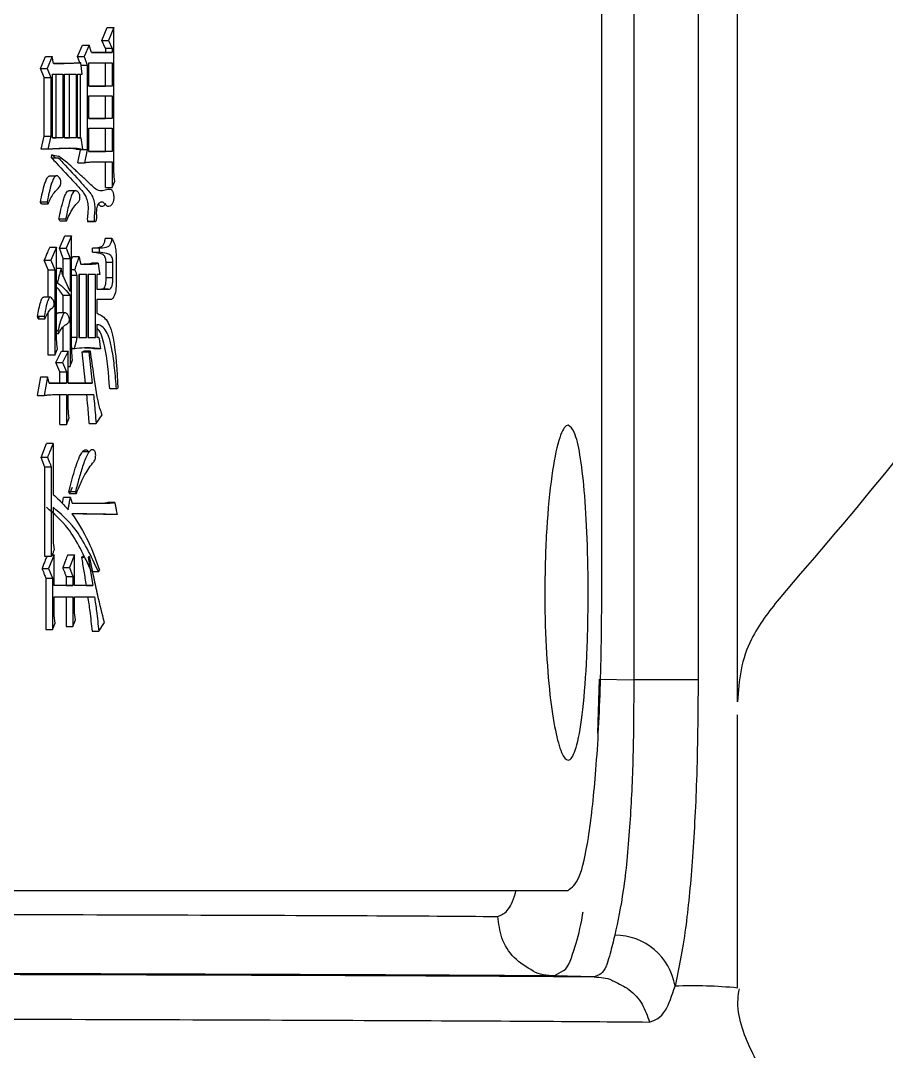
# Model space of a CAD drawing. Header units: millimetres. Extents: x 2642 to 4256, y 821 to 2003.
# Drawn here: x 3295.24 to 3306.86, y 1098.9 to 1112.75 of the extents above; entities that cross this region are included whole.
import ezdxf

# ---------------------------------------------------------------- set-up
doc = ezdxf.new("R2010")
doc.units = ezdxf.units.MM

msp = doc.modelspace()

# ---------------------------------------------------------------- linework, layer by layer
at = {"color": 7, "linetype": 'Continuous', "lineweight": 25}
for p, q in [((3304.867, 1103.6), (3304.867, 1132.906)), ((3304.335, 1132.632), (3304.337, 1103.894)), ((3303.47, 1132.188), (3303.472, 1103.895)), ((3303.044, 1105.068), (3303.045, 1131.969)), ((3296.329, 1112.489), (3296.399, 1112.662)), ((3296.399, 1112.662), (3296.49, 1112.662)), ((3296.49, 1112.662), (3296.42, 1112.489)), ((3296.49, 1110.813), (3296.49, 1112.662)), ((3296.329, 1112.489), (3296.42, 1112.489)), ((3296.379, 1112.381), (3296.329, 1112.489)), ((3296.42, 1112.489), (3296.469, 1112.381)), ((3296.002, 1112.273), (3296.069, 1112.424)), ((3296.069, 1112.424), (3296.159, 1112.424)), ((3296.159, 1112.424), (3296.092, 1112.273)), ((3296.189, 1112.327), (3296.159, 1112.424)), ((3296.469, 1112.381), (3296.379, 1112.381)), ((3296.379, 1112.381), (3296.379, 1112.327)), ((3296.379, 1112.327), (3296.469, 1112.327)), ((3296.469, 1112.381), (3296.469, 1112.327)), ((3295.504, 1112.111), (3295.573, 1112.273)), ((3295.573, 1112.273), (3295.663, 1112.273)), ((3295.663, 1112.273), (3295.594, 1112.111)), ((3295.68, 1112.176), (3295.663, 1112.273)), ((3295.956, 1112.186), (3296.046, 1112.186)), ((3296.002, 1112.273), (3296.092, 1112.273)), ((3296.032, 1112.186), (3296.002, 1112.273)), ((3296.067, 1112.035), (3296.046, 1112.186)), ((3296.092, 1112.273), (3296.134, 1112.154)), ((3296.155, 1111.873), (3296.155, 1112.186)), ((3296.155, 1112.186), (3296.469, 1112.186)), ((3296.379, 1111.873), (3296.379, 1112.186)), ((3296.469, 1112.186), (3296.469, 1111.873)), ((3295.504, 1112.111), (3295.594, 1112.111)), ((3295.556, 1111.992), (3295.504, 1112.111)), ((3295.594, 1112.111), (3295.646, 1111.992)), ((3295.667, 1111.18), (3295.667, 1112.035)), ((3295.667, 1112.035), (3295.804, 1112.035)), ((3295.714, 1111.18), (3295.715, 1112.035)), ((3295.804, 1112.035), (3295.804, 1111.18)), ((3295.826, 1111.18), (3295.826, 1112.035)), ((3295.826, 1112.035), (3295.983, 1112.035)), ((3295.893, 1111.18), (3295.893, 1112.035)), ((3295.983, 1112.035), (3295.983, 1111.18)), ((3296.004, 1112.035), (3296.067, 1112.035)), ((3296.004, 1111.18), (3296.004, 1112.035)), ((3296.044, 1111.18), (3296.044, 1112.035)), ((3296.051, 1112.154), (3296.134, 1112.154)), ((3296.134, 1112.154), (3296.134, 1111.018)), ((3295.556, 1111.992), (3295.646, 1111.992)), ((3295.556, 1111.202), (3295.556, 1111.992)), ((3295.646, 1111.992), (3295.646, 1111.202)), ((3296.469, 1111.873), (3296.155, 1111.873)), ((3296.155, 1111.873), (3296.379, 1111.873)), ((3296.155, 1111.44), (3296.155, 1111.743)), ((3296.155, 1111.743), (3296.469, 1111.743)), ((3296.469, 1111.873), (3296.379, 1111.873)), ((3296.379, 1111.44), (3296.379, 1111.743)), ((3296.469, 1111.743), (3296.469, 1111.44)), ((3296.469, 1111.44), (3296.155, 1111.44)), ((3296.155, 1111.44), (3296.379, 1111.44)), ((3296.469, 1111.44), (3296.379, 1111.44)), ((3295.513, 1111.029), (3295.556, 1111.202)), ((3295.556, 1111.202), (3295.646, 1111.202)), ((3295.646, 1111.202), (3295.602, 1111.029)), ((3296.155, 1110.996), (3296.155, 1111.31)), ((3296.155, 1111.31), (3296.469, 1111.31)), ((3296.379, 1110.996), (3296.379, 1111.31)), ((3296.469, 1111.31), (3296.469, 1110.996)), ((3295.804, 1111.18), (3295.667, 1111.18)), ((3295.667, 1111.18), (3295.714, 1111.18)), ((3295.804, 1111.18), (3295.714, 1111.18)), ((3295.983, 1111.18), (3295.826, 1111.18)), ((3295.826, 1111.18), (3295.893, 1111.18)), ((3295.983, 1111.18), (3295.893, 1111.18)), ((3296.05, 1111.18), (3296.004, 1111.18)), ((3296.004, 1111.18), (3296.05, 1111.18)), ((3296.076, 1111.029), (3296.05, 1111.18)), ((3295.602, 1111.029), (3295.513, 1111.029)), ((3295.655, 1110.91), (3295.659, 1110.953)), ((3295.659, 1110.953), (3295.747, 1110.932)), ((3295.905, 1111.04), (3295.897, 1111.04)), ((3295.905, 1111.04), (3295.996, 1111.04)), ((3295.985, 1111.029), (3296.076, 1111.029)), ((3295.996, 1111.04), (3296.076, 1111.029)), ((3296.006, 1110.845), (3296.044, 1111.018)), ((3296.044, 1111.018), (3296.044, 1111.029)), ((3296.134, 1111.018), (3296.044, 1111.018)), ((3296.134, 1111.018), (3296.097, 1110.845)), ((3296.469, 1110.996), (3296.155, 1110.996)), ((3296.155, 1110.996), (3296.379, 1110.996)), ((3296.469, 1110.996), (3296.379, 1110.996)), ((3296.006, 1110.845), (3296.097, 1110.845)), ((3296.379, 1110.51), (3296.379, 1110.856)), ((3296.469, 1110.856), (3296.469, 1110.51)), ((3295.713, 1110.666), (3295.623, 1110.666)), ((3296.469, 1110.51), (3296.502, 1110.596)), ((3295.975, 1110.467), (3295.884, 1110.467)), ((3295.517, 1110.293), (3295.504, 1110.315)), ((3295.517, 1110.293), (3295.607, 1110.293)), ((3295.594, 1110.315), (3295.607, 1110.293)), ((3295.843, 1110.088), (3295.753, 1110.088)), ((3295.766, 1110.066), (3295.856, 1110.066)), ((3296.234, 1110.055), (3296.144, 1110.055)), ((3295.761, 1109.698), (3295.833, 1109.861)), ((3295.833, 1109.861), (3295.924, 1109.861)), ((3295.924, 1109.861), (3295.851, 1109.698)), ((3295.924, 1108.411), (3295.924, 1109.861)), ((3296.465, 1109.828), (3296.374, 1109.828)), ((3295.629, 1109.709), (3295.719, 1109.709)), ((3295.719, 1109.709), (3295.646, 1109.536)), ((3295.719, 1108.563), (3295.719, 1109.709)), ((3295.761, 1109.698), (3295.851, 1109.698)), ((3295.812, 1109.558), (3295.761, 1109.698)), ((3295.851, 1109.698), (3295.902, 1109.558)), ((3296.292, 1109.698), (3296.202, 1109.698)), ((3296.202, 1109.644), (3296.202, 1109.698)), ((3296.292, 1109.698), (3296.292, 1109.644)), ((3295.556, 1109.536), (3295.646, 1109.536)), ((3295.607, 1109.406), (3295.556, 1109.536)), ((3295.646, 1109.536), (3295.697, 1109.406)), ((3295.812, 1109.315), (3295.812, 1109.558)), ((3295.902, 1109.558), (3295.902, 1109.114)), ((3295.924, 1109.547), (3295.935, 1109.579)), ((3296.025, 1109.579), (3295.935, 1109.579)), ((3296.202, 1109.644), (3296.292, 1109.644)), ((3296.522, 1109.547), (3296.522, 1109.244)), ((3295.607, 1109.406), (3295.697, 1109.406)), ((3295.607, 1109.039), (3295.607, 1109.406)), ((3295.697, 1109.406), (3295.697, 1108.26)), ((3295.719, 1109.428), (3295.783, 1109.428)), ((3295.8, 1109.341), (3295.783, 1109.428)), ((3295.966, 1109.406), (3295.924, 1109.406)), ((3296.046, 1109.482), (3296.176, 1109.482)), ((3296.046, 1109.482), (3296.086, 1109.482)), ((3296.176, 1109.482), (3296.086, 1109.482)), ((3296.28, 1109.493), (3296.189, 1109.493)), ((3296.478, 1109.504), (3296.387, 1109.504)), ((3296.387, 1109.298), (3296.387, 1109.504)), ((3296.478, 1109.298), (3296.478, 1109.504)), ((3295.902, 1109.114), (3295.8, 1109.341)), ((3296, 1109.331), (3295.924, 1109.331)), ((3296, 1108.498), (3296, 1109.331)), ((3296.122, 1109.341), (3296.021, 1109.341)), ((3296.021, 1109.341), (3296.021, 1108.498)), ((3296.031, 1108.498), (3296.031, 1109.341)), ((3296.122, 1108.498), (3296.122, 1109.341)), ((3296.243, 1109.341), (3296.143, 1109.341)), ((3296.143, 1109.341), (3296.143, 1108.498)), ((3296.152, 1108.498), (3296.152, 1109.341)), ((3296.243, 1108.498), (3296.243, 1109.341)), ((3296.301, 1109.341), (3296.263, 1109.341)), ((3296.263, 1109.341), (3296.263, 1109.147)), ((3296.478, 1109.298), (3296.387, 1109.298)), ((3295.719, 1109.233), (3295.732, 1109.233)), ((3296.263, 1109.147), (3296.416, 1109.147)), ((3296.263, 1109.147), (3296.325, 1109.147)), ((3296.416, 1109.147), (3296.325, 1109.147)), ((3295.642, 1109.039), (3295.551, 1109.039)), ((3295.902, 1109.06), (3295.812, 1109.06)), ((3295.812, 1108.828), (3295.812, 1109.06)), ((3295.902, 1109.06), (3295.902, 1108.108)), ((3296.42, 1109.006), (3296.263, 1109.006)), ((3296.263, 1109.006), (3296.263, 1108.822)), ((3296.42, 1109.006), (3296.329, 1109.006)), ((3296.459, 1109.011), (3296.463, 1109.011)), ((3295.555, 1108.779), (3295.465, 1108.779)), ((3295.49, 1108.778), (3295.474, 1108.747)), ((3295.474, 1108.747), (3295.563, 1108.747)), ((3295.607, 1108.26), (3295.607, 1108.828)), ((3295.84, 1108.828), (3295.749, 1108.828)), ((3295.74, 1108.584), (3295.719, 1108.584)), ((3295.812, 1108.314), (3295.812, 1108.643)), ((3296.263, 1108.671), (3296.263, 1108.498)), ((3295.719, 1108.552), (3295.749, 1108.552)), ((3296, 1108.498), (3295.924, 1108.498)), ((3296.021, 1108.498), (3296.122, 1108.498)), ((3296.021, 1108.498), (3296.031, 1108.498)), ((3296.031, 1108.498), (3296.122, 1108.498)), ((3296.143, 1108.498), (3296.243, 1108.498)), ((3296.143, 1108.498), (3296.152, 1108.498)), ((3296.152, 1108.498), (3296.243, 1108.498)), ((3296.288, 1108.498), (3296.263, 1108.498)), ((3296.288, 1108.498), (3296.263, 1108.498)), ((3295.697, 1108.26), (3295.732, 1108.346)), ((3295.71, 1108.162), (3295.787, 1108.314)), ((3295.877, 1108.314), (3295.8, 1108.162)), ((3295.877, 1107.881), (3295.877, 1108.314)), ((3295.962, 1108.346), (3295.925, 1108.346)), ((3296.065, 1108.303), (3296.086, 1108.314)), ((3296.065, 1108.303), (3296.155, 1108.303)), ((3296.11, 1107.881), (3296.065, 1108.303)), ((3296.176, 1108.314), (3296.086, 1108.314)), ((3296.176, 1108.314), (3296.155, 1108.303)), ((3296.155, 1108.303), (3296.201, 1107.881)), ((3296.313, 1108.346), (3296.222, 1108.346)), ((3295.697, 1108.26), (3295.607, 1108.26)), ((3295.71, 1108.162), (3295.8, 1108.162)), ((3295.766, 1108.033), (3295.71, 1108.162)), ((3295.8, 1108.162), (3295.856, 1108.033)), ((3295.766, 1108.033), (3295.856, 1108.033)), ((3295.766, 1107.881), (3295.766, 1108.033)), ((3295.856, 1108.033), (3295.856, 1107.881)), ((3295.877, 1108.108), (3295.902, 1108.108)), ((3295.465, 1107.719), (3295.508, 1107.968)), ((3295.508, 1107.968), (3295.598, 1107.968)), ((3295.598, 1107.968), (3295.555, 1107.719)), ((3295.856, 1107.881), (3295.624, 1107.881)), ((3295.624, 1107.881), (3295.766, 1107.881)), ((3295.766, 1107.881), (3295.856, 1107.881)), ((3296.201, 1107.881), (3295.877, 1107.881)), ((3295.877, 1107.881), (3296.11, 1107.881)), ((3296.11, 1107.881), (3296.201, 1107.881)), ((3295.689, 1107.73), (3295.856, 1107.73)), ((3295.766, 1107.329), (3295.766, 1107.73)), ((3295.856, 1107.73), (3295.856, 1107.329)), ((3295.877, 1107.73), (3296.218, 1107.73)), ((3295.877, 1107.632), (3295.877, 1107.73)), ((3296.527, 1107.805), (3296.436, 1107.805)), ((3296.527, 1107.805), (3296.543, 1107.816)), ((3295.465, 1107.719), (3295.555, 1107.719)), ((3296.251, 1107.34), (3296.333, 1107.459)), ((3295.856, 1107.329), (3295.89, 1107.416)), ((3296.16, 1107.34), (3296.251, 1107.34)), ((3295.513, 1106.886), (3295.586, 1107.07)), ((3295.676, 1107.07), (3295.676, 1106.388)), ((3296.158, 1106.958), (3296.066, 1106.958)), ((3295.564, 1106.756), (3295.513, 1106.886)), ((3295.602, 1106.886), (3295.513, 1106.886)), ((3295.654, 1106.756), (3295.564, 1106.756)), ((3295.564, 1105.555), (3295.564, 1106.756)), ((3295.654, 1105.555), (3295.654, 1106.756)), ((3295.933, 1106.482), (3295.897, 1106.399)), ((3295.802, 1106.264), (3295.816, 1106.345)), ((3295.907, 1106.345), (3295.816, 1106.345)), ((3295.974, 1106.421), (3295.884, 1106.421)), ((3295.897, 1106.399), (3295.987, 1106.399)), ((3295.676, 1106.215), (3295.676, 1105.739)), ((3295.932, 1106.269), (3296.367, 1106.269)), ((3295.932, 1106.269), (3296.276, 1106.269)), ((3296.276, 1106.269), (3296.367, 1106.269)), ((3296.502, 1106.28), (3296.411, 1106.28)), ((3296.535, 1106.118), (3296.444, 1106.118)), ((3295.676, 1105.739), (3295.689, 1105.642)), ((3295.654, 1105.555), (3295.564, 1105.555)), ((3295.689, 1105.577), (3295.615, 1105.393)), ((3295.663, 1105.577), (3295.689, 1105.577)), ((3295.689, 1105.166), (3295.689, 1105.577)), ((3295.962, 1105.577), (3295.894, 1105.404)), ((3295.962, 1105.166), (3295.962, 1105.577)), ((3296.056, 1105.545), (3296.073, 1105.555)), ((3296.056, 1105.545), (3296.086, 1105.545)), ((3296.08, 1105.555), (3296.073, 1105.555)), ((3296.163, 1105.555), (3296.147, 1105.545)), ((3296.147, 1105.545), (3296.209, 1105.166)), ((3295.526, 1105.393), (3295.615, 1105.393)), ((3295.615, 1105.393), (3295.667, 1105.263)), ((3295.804, 1105.404), (3295.894, 1105.404)), ((3295.894, 1105.404), (3295.941, 1105.285)), ((3295.577, 1105.263), (3295.667, 1105.263)), ((3295.667, 1105.263), (3295.667, 1104.571)), ((3295.85, 1105.285), (3295.941, 1105.285)), ((3295.85, 1105.285), (3295.85, 1105.166)), ((3295.941, 1105.285), (3295.941, 1105.166)), ((3296.284, 1105.35), (3296.206, 1105.35)), ((3296.284, 1105.35), (3296.296, 1105.371)), ((3295.941, 1105.166), (3295.689, 1105.166)), ((3295.85, 1105.166), (3295.689, 1105.166)), ((3295.85, 1105.166), (3295.941, 1105.166)), ((3296.209, 1105.166), (3295.962, 1105.166)), ((3296.119, 1105.166), (3295.962, 1105.166)), ((3296.119, 1105.166), (3296.209, 1105.166)), ((3295.689, 1105.014), (3295.941, 1105.014)), ((3295.689, 1104.755), (3295.689, 1105.014)), ((3295.85, 1105.014), (3295.85, 1104.614)), ((3295.941, 1105.014), (3295.941, 1104.614)), ((3295.962, 1105.014), (3296.23, 1105.014)), ((3295.962, 1104.798), (3295.962, 1105.014)), ((3295.702, 1104.658), (3295.689, 1104.755)), ((3295.941, 1104.614), (3295.974, 1104.701)), ((3295.974, 1104.701), (3295.962, 1104.798)), ((3295.577, 1104.571), (3295.667, 1104.571)), ((3295.667, 1104.571), (3295.702, 1104.658)), ((3295.85, 1104.614), (3295.941, 1104.614)), ((3296.198, 1104.549), (3296.288, 1104.549)), ((3296.288, 1104.549), (3296.363, 1104.668)), ((3302.99, 1103.18), (3303.011, 1103.904)), ((3303.011, 1103.907), (3303.472, 1103.895)), ((3303.472, 1103.895), (3303.472, 1103.892)), ((3304.867, 1099.756), (3304.867, 1103.425)), ((3302.405, 1099.918), (3302.529, 1099.99)), ((3302.942, 1099.904), (3302.405, 1099.918))]:
    msp.add_line(p, q, dxfattribs=at)
at = {"color": 7, "linetype": 'Continuous', "lineweight": 25, "flags": 128}
for points in [[(3295.655, 1110.91), (3295.695, 1110.91), (3295.72, 1110.91), (3295.745, 1110.91)], [(3296.379, 1110.51), (3296.401, 1110.51), (3296.424, 1110.51), (3296.447, 1110.51), (3296.469, 1110.51)], [(3295.594, 1110.315), (3295.561, 1110.315), (3295.532, 1110.315), (3295.504, 1110.315)], [(3295.766, 1110.066), (3295.762, 1110.072), (3295.759, 1110.077), (3295.753, 1110.088)], [(3295.843, 1110.088), (3295.846, 1110.082), (3295.851, 1110.074), (3295.856, 1110.066)], [(3295.812, 1109.558), (3295.857, 1109.558), (3295.902, 1109.558)], [(3296.025, 1109.579), (3296.036, 1109.531), (3296.046, 1109.482)], [(3296.28, 1109.493), (3296.29, 1109.417), (3296.301, 1109.341)], [(3295.474, 1108.747), (3295.472, 1108.755), (3295.469, 1108.763), (3295.465, 1108.779)], [(3295.555, 1108.779), (3295.559, 1108.763), (3295.563, 1108.747)], [(3295.74, 1108.584), (3295.745, 1108.568), (3295.749, 1108.552)], [(3296.288, 1108.498), (3296.296, 1108.451), (3296.304, 1108.404), (3296.313, 1108.346)], [(3295.787, 1108.314), (3295.81, 1108.314), (3295.843, 1108.314), (3295.877, 1108.314)], [(3295.766, 1107.329), (3295.788, 1107.329), (3295.811, 1107.329), (3295.833, 1107.329), (3295.856, 1107.329)], [(3295.676, 1107.07), (3295.631, 1107.07), (3295.586, 1107.07)], [(3295.897, 1106.399), (3295.894, 1106.405), (3295.89, 1106.41), (3295.884, 1106.421)], [(3295.974, 1106.421), (3295.981, 1106.41), (3295.987, 1106.399)], [(3295.871, 1105.577), (3295.894, 1105.577), (3295.928, 1105.577), (3295.962, 1105.577)], [(3295.577, 1105.263), (3295.577, 1104.917), (3295.577, 1104.571)]]:
    msp.add_lwpolyline(points, dxfattribs=at)
at = {"color": 7, "linetype": 'Continuous', "lineweight": 25}
for centre, radius, start, end in [((3303.692, 901.657), 202.239, 89.81736, 90.06236), ((3303.218, 1099.646), 0.82, 9.3772, 90.0285), ((3304.271, 1093.721), 6.064, 84.3642, 92.3073)]:
    msp.add_arc(centre, radius, start, end, dxfattribs=at)
msp.add_open_spline([(3312.227, 1121.927), (3312.142, 1120.368), (3311.971, 1117.248), (3310.583, 1112.751), (3308.474, 1108.543), (3306.44, 1106.172), (3305.423, 1104.986)], degree=3, dxfattribs=at)
for points, knots in [([(3296.469, 1112.327), (3296.428, 1112.327), (3296.335, 1112.327), (3296.241, 1112.327), (3296.189, 1112.327)], [0, 0, 0, 0, 0.44202, 1, 1, 1, 1]), ([(3296.189, 1112.327), (3296.2, 1112.327), (3296.264, 1112.327), (3296.327, 1112.327), (3296.379, 1112.327)], [0, 0, 0, 0, 0.178373, 1, 1, 1, 1]), ([(3296.046, 1112.186), (3296.044, 1112.186), (3296.038, 1112.186), (3296.029, 1112.185), (3296.017, 1112.184), (3296.007, 1112.183), (3295.999, 1112.183), (3295.993, 1112.183), (3295.987, 1112.182), (3295.982, 1112.182), (3295.976, 1112.181), (3295.97, 1112.181), (3295.964, 1112.181), (3295.952, 1112.18), (3295.911, 1112.179), (3295.863, 1112.177), (3295.822, 1112.177), (3295.81, 1112.177), (3295.804, 1112.176), (3295.798, 1112.176), (3295.792, 1112.176), (3295.786, 1112.176), (3295.78, 1112.176), (3295.774, 1112.176), (3295.768, 1112.176), (3295.762, 1112.176), (3295.756, 1112.176), (3295.75, 1112.176), (3295.744, 1112.176), (3295.738, 1112.176), (3295.733, 1112.176), (3295.729, 1112.176), (3295.726, 1112.176), (3295.723, 1112.176), (3295.72, 1112.176), (3295.717, 1112.176), (3295.714, 1112.176), (3295.711, 1112.176), (3295.708, 1112.176), (3295.705, 1112.176), (3295.702, 1112.176), (3295.699, 1112.176), (3295.696, 1112.176), (3295.693, 1112.176), (3295.69, 1112.176), (3295.687, 1112.176), (3295.684, 1112.176), (3295.682, 1112.176), (3295.68, 1112.176)], [0, 0, 0, 0, 0.016204, 0.048613, 0.081022, 0.11343, 0.129634, 0.145839, 0.162043, 0.178247, 0.194452, 0.210656, 0.22686, 0.243065, 0.307882, 0.567153, 0.631971, 0.648175, 0.664379, 0.680583, 0.696788, 0.712992, 0.729196, 0.745401, 0.761605, 0.777809, 0.794014, 0.810218, 0.826422, 0.842626, 0.858831, 0.866933, 0.875035, 0.883137, 0.891239, 0.899342, 0.907444, 0.915546, 0.923648, 0.93175, 0.939852, 0.947954, 0.956057, 0.964159, 0.972261, 0.980363, 0.988465, 1, 1, 1, 1]), ([(3295.684, 1112.176), (3295.685, 1112.176), (3295.717, 1112.176), (3295.808, 1112.177), (3295.898, 1112.183), (3295.956, 1112.186)], [0, 0, 0, 0, 0.005708, 0.354347, 1, 1, 1, 1]), ([(3295.602, 1111.029), (3295.605, 1111.029), (3295.608, 1111.029), (3295.613, 1111.03), (3295.618, 1111.03), (3295.625, 1111.03), (3295.631, 1111.031), (3295.637, 1111.031), (3295.643, 1111.032), (3295.652, 1111.032), (3295.662, 1111.033), (3295.675, 1111.034), (3295.688, 1111.035), (3295.713, 1111.036), (3295.742, 1111.037), (3295.771, 1111.039), (3295.786, 1111.039), (3295.796, 1111.039), (3295.806, 1111.039), (3295.819, 1111.04), (3295.831, 1111.04), (3295.844, 1111.04), (3295.856, 1111.04), (3295.869, 1111.04), (3295.881, 1111.04), (3295.894, 1111.04), (3295.904, 1111.04), (3295.912, 1111.04), (3295.918, 1111.04), (3295.925, 1111.04), (3295.931, 1111.04), (3295.937, 1111.04), (3295.943, 1111.04), (3295.949, 1111.04), (3295.956, 1111.04), (3295.962, 1111.04), (3295.968, 1111.04), (3295.973, 1111.04), (3295.977, 1111.04), (3295.98, 1111.04), (3295.983, 1111.04), (3295.986, 1111.04), (3295.989, 1111.04), (3295.992, 1111.04), (3295.994, 1111.04), (3295.996, 1111.04)], [0, 0, 0, 0, 0.015876, 0.023814, 0.03969, 0.055566, 0.071442, 0.087319, 0.103195, 0.119071, 0.150823, 0.182575, 0.214327, 0.246079, 0.373089, 0.436594, 0.468346, 0.484222, 0.515974, 0.547726, 0.579478, 0.611231, 0.642983, 0.674735, 0.706487, 0.738239, 0.769992, 0.785868, 0.801744, 0.81762, 0.833496, 0.849372, 0.865248, 0.881124, 0.897, 0.912876, 0.928753, 0.944629, 0.952567, 0.960505, 0.968443, 0.976381, 0.984319, 0.988288, 1, 1, 1, 1]), ([(3295.705, 1110.91), (3295.696, 1110.918), (3295.683, 1110.931), (3295.668, 1110.945), (3295.662, 1110.951), (3295.66, 1110.952), (3295.659, 1110.953), (3295.659, 1110.953)], [0, 0, 0, 0, 0.57762, 0.877327, 0.960792, 0.985928, 1, 1, 1, 1]), ([(3295.714, 1111.036), (3295.751, 1111.037), (3295.807, 1111.039), (3295.867, 1111.04), (3295.9, 1111.04), (3295.902, 1111.04), (3295.902, 1111.04)], [0, 0, 0, 0, 0.5664829, 0.8519745, 0.9816337, 1, 1, 1, 1]), ([(3295.743, 1110.912), (3295.764, 1110.889), (3295.868, 1110.778), (3296.008, 1110.626), (3296.138, 1110.484), (3296.197, 1110.411), (3296.224, 1110.341), (3296.236, 1110.259), (3296.234, 1110.175), (3296.223, 1110.109), (3296.226, 1110.063), (3296.227, 1110.05)], [0, 0, 0, 0, 0.102062, 0.510275, 0.689515, 0.750609, 0.812535, 0.866745, 0.912849, 0.973626, 1, 1, 1, 1]), ([(3296.234, 1110.055), (3296.237, 1110.055), (3296.243, 1110.054), (3296.25, 1110.06), (3296.255, 1110.069), (3296.258, 1110.08), (3296.262, 1110.104), (3296.26, 1110.135), (3296.259, 1110.163), (3296.259, 1110.191), (3296.261, 1110.225), (3296.27, 1110.262), (3296.284, 1110.291), (3296.3, 1110.31), (3296.318, 1110.32), (3296.343, 1110.32), (3296.371, 1110.29), (3296.404, 1110.256), (3296.442, 1110.262), (3296.468, 1110.284), (3296.482, 1110.312), (3296.488, 1110.329), (3296.492, 1110.349), (3296.494, 1110.37), (3296.494, 1110.392), (3296.491, 1110.413), (3296.487, 1110.433), (3296.481, 1110.45), (3296.474, 1110.465), (3296.463, 1110.479), (3296.406, 1110.496), (3296.303, 1110.431), (3296.186, 1110.545), (3296.103, 1110.625), (3296.06, 1110.663), (3296.037, 1110.684), (3296.014, 1110.706), (3295.965, 1110.751), (3295.874, 1110.841), (3295.795, 1110.897), (3295.747, 1110.932)], [0, 0, 0, 0, 0.0074279, 0.0151088, 0.018668, 0.0222618, 0.0303146, 0.0455372, 0.055335, 0.060934, 0.0765041, 0.0919131, 0.1068343, 0.1230066, 0.1386606, 0.1541664, 0.1852101, 0.2165399, 0.2480608, 0.27952, 0.2881035, 0.2959962, 0.3035999, 0.3113608, 0.3192842, 0.3270087, 0.3349183, 0.3433715, 0.3513163, 0.3590478, 0.3751738, 0.500216, 0.6249565, 0.6874438, 0.7294723, 0.7423687, 0.7498533, 0.7933768, 0.8747081, 1, 1, 1, 1]), ([(3295.985, 1111.029), (3295.978, 1111.03), (3295.964, 1111.032), (3295.937, 1111.035), (3295.918, 1111.038), (3295.905, 1111.04)], [0, 0, 0, 0, 0.271354, 0.542708, 1, 1, 1, 1]), ([(3295.655, 1110.91), (3295.676, 1110.888), (3295.78, 1110.776), (3295.92, 1110.624), (3296.049, 1110.483), (3296.108, 1110.409), (3296.134, 1110.339), (3296.146, 1110.257), (3296.143, 1110.174), (3296.133, 1110.108), (3296.135, 1110.064), (3296.136, 1110.05)], [0, 0, 0, 0, 0.1024351, 0.5121529, 0.6908177, 0.7518366, 0.8136757, 0.8676501, 0.91383, 0.9734792, 1, 1, 1, 1]), ([(3296.097, 1110.845), (3296.111, 1110.848), (3296.136, 1110.852), (3296.169, 1110.854), (3296.188, 1110.855), (3296.197, 1110.856)], [0, 0, 0, 0, 0.443386, 0.721661, 1, 1, 1, 1]), ([(3296.197, 1110.856), (3296.243, 1110.856), (3296.334, 1110.856), (3296.424, 1110.856), (3296.469, 1110.856)], [0, 0, 0, 0, 0.499996, 1, 1, 1, 1]), ([(3296.502, 1110.596), (3296.498, 1110.636), (3296.491, 1110.707), (3296.49, 1110.78), (3296.49, 1110.813)], [0, 0, 0, 0, 0.558835, 1, 1, 1, 1]), ([(3295.504, 1110.315), (3295.522, 1110.403), (3295.545, 1110.514), (3295.586, 1110.626), (3295.607, 1110.661), (3295.621, 1110.664), (3295.624, 1110.665)], [0, 0, 0, 0, 0.631295, 0.792978, 0.948304, 1, 1, 1, 1]), ([(3295.607, 1110.293), (3295.633, 1110.348), (3295.678, 1110.446), (3295.744, 1110.492), (3295.772, 1110.54), (3295.779, 1110.561), (3295.781, 1110.579), (3295.779, 1110.598), (3295.773, 1110.619), (3295.762, 1110.644), (3295.745, 1110.664), (3295.724, 1110.671), (3295.7, 1110.663), (3295.675, 1110.627), (3295.635, 1110.513), (3295.612, 1110.403), (3295.594, 1110.315)], [0, 0, 0, 0, 0.207454, 0.367231, 0.400729, 0.416588, 0.431291, 0.448091, 0.466661, 0.497247, 0.538505, 0.578637, 0.620092, 0.68235, 0.74713, 1, 1, 1, 1]), ([(3295.753, 1110.088), (3295.762, 1110.131), (3295.781, 1110.226), (3295.811, 1110.336), (3295.837, 1110.417), (3295.857, 1110.453), (3295.874, 1110.468), (3295.883, 1110.466), (3295.884, 1110.466)], [0, 0, 0, 0, 0.286852, 0.622404, 0.772133, 0.876755, 0.981673, 1, 1, 1, 1]), ([(3295.856, 1110.066), (3295.871, 1110.1), (3295.916, 1110.201), (3295.975, 1110.281), (3296.021, 1110.324), (3296.03, 1110.342), (3296.034, 1110.363), (3296.036, 1110.385), (3296.034, 1110.405), (3296.03, 1110.423), (3296.017, 1110.446), (3295.997, 1110.462), (3295.972, 1110.47), (3295.95, 1110.457), (3295.917, 1110.401), (3295.882, 1110.27), (3295.857, 1110.152), (3295.843, 1110.088)], [0, 0, 0, 0, 0.118686, 0.359193, 0.382947, 0.402076, 0.42122, 0.441112, 0.455767, 0.470498, 0.490907, 0.5484, 0.590659, 0.633123, 0.67426, 0.821854, 1, 1, 1, 1]), ([(3296.283, 1110.287), (3296.285, 1110.285), (3296.298, 1110.272), (3296.323, 1110.253), (3296.354, 1110.266), (3296.374, 1110.282), (3296.382, 1110.295), (3296.384, 1110.299)], [0, 0, 0, 0, 0.056784, 0.388506, 0.737485, 0.920114, 1, 1, 1, 1]), ([(3296.227, 1110.05), (3296.212, 1110.052), (3296.185, 1110.055), (3296.155, 1110.056), (3296.141, 1110.054), (3296.137, 1110.052), (3296.136, 1110.051), (3296.136, 1110.05), (3296.136, 1110.05), (3296.136, 1110.05)], [0, 0, 0, 0, 0.4936042, 0.8618762, 0.9556623, 0.9820838, 0.9915388, 0.9957956, 1, 1, 1, 1]), ([(3296.144, 1110.055), (3296.142, 1110.055), (3296.14, 1110.055), (3296.137, 1110.055), (3296.136, 1110.055), (3296.136, 1110.055), (3296.136, 1110.055), (3296.141, 1110.055), (3296.16, 1110.055), (3296.181, 1110.055), (3296.197, 1110.055), (3296.205, 1110.055)], [0, 0, 0, 0, 0.130494, 0.199379, 0.207103, 0.209603, 0.211282, 0.211887, 0.478621, 0.750544, 1, 1, 1, 1]), ([(3296.202, 1109.698), (3296.234, 1109.701), (3296.282, 1109.704), (3296.34, 1109.721), (3296.367, 1109.771), (3296.372, 1109.809), (3296.374, 1109.828)], [0, 0, 0, 0, 0.492676, 0.749427, 0.872012, 1, 1, 1, 1]), ([(3296.292, 1109.698), (3296.324, 1109.701), (3296.373, 1109.704), (3296.43, 1109.721), (3296.458, 1109.771), (3296.463, 1109.809), (3296.465, 1109.828)], [0, 0, 0, 0, 0.492785, 0.749576, 0.872123, 1, 1, 1, 1]), ([(3296.465, 1109.828), (3296.477, 1109.806), (3296.497, 1109.768), (3296.514, 1109.692), (3296.521, 1109.621), (3296.522, 1109.572), (3296.522, 1109.547)], [0, 0, 0, 0, 0.32906, 0.549528, 0.774008, 1, 1, 1, 1]), ([(3295.629, 1109.709), (3295.619, 1109.685), (3295.601, 1109.644), (3295.577, 1109.586), (3295.563, 1109.553), (3295.556, 1109.536)], [0, 0, 0, 0, 0.420871, 0.710435, 1, 1, 1, 1]), ([(3295.966, 1109.406), (3295.976, 1109.435), (3295.991, 1109.478), (3296.01, 1109.536), (3296.02, 1109.565), (3296.025, 1109.579)], [0, 0, 0, 0, 0.5, 0.75, 1, 1, 1, 1]), ([(3296.387, 1109.504), (3296.386, 1109.514), (3296.386, 1109.534), (3296.38, 1109.562), (3296.37, 1109.585), (3296.346, 1109.614), (3296.288, 1109.628), (3296.236, 1109.638), (3296.202, 1109.644)], [0, 0, 0, 0, 0.060186, 0.119313, 0.185904, 0.25149, 0.507936, 1, 1, 1, 1]), ([(3296.478, 1109.504), (3296.477, 1109.514), (3296.477, 1109.534), (3296.471, 1109.562), (3296.461, 1109.585), (3296.436, 1109.614), (3296.379, 1109.628), (3296.327, 1109.638), (3296.292, 1109.644)], [0, 0, 0, 0, 0.060123, 0.1192, 0.185763, 0.251345, 0.507834, 1, 1, 1, 1]), ([(3295.783, 1109.428), (3295.775, 1109.399), (3295.763, 1109.352), (3295.746, 1109.287), (3295.736, 1109.251), (3295.732, 1109.233)], [0, 0, 0, 0, 0.444073, 0.722036, 1, 1, 1, 1]), ([(3296, 1109.331), (3295.994, 1109.343), (3295.983, 1109.368), (3295.972, 1109.394), (3295.966, 1109.406)], [0, 0, 0, 0, 0.499999, 1, 1, 1, 1]), ([(3296.086, 1109.482), (3296.1, 1109.483), (3296.125, 1109.483), (3296.159, 1109.488), (3296.179, 1109.491), (3296.189, 1109.493)], [0, 0, 0, 0, 0.416267, 0.70808, 1, 1, 1, 1]), ([(3296.176, 1109.482), (3296.19, 1109.483), (3296.215, 1109.484), (3296.25, 1109.487), (3296.27, 1109.491), (3296.28, 1109.493)], [0, 0, 0, 0, 0.415687, 0.707752, 1, 1, 1, 1]), ([(3296.336, 1109.147), (3296.338, 1109.147), (3296.347, 1109.147), (3296.362, 1109.159), (3296.378, 1109.191), (3296.386, 1109.242), (3296.386, 1109.279), (3296.387, 1109.298)], [0, 0, 0, 0, 0.0867607, 0.2858243, 0.4905188, 0.7427767, 1, 1, 1, 1]), ([(3296.416, 1109.147), (3296.422, 1109.146), (3296.434, 1109.145), (3296.453, 1109.158), (3296.469, 1109.191), (3296.477, 1109.242), (3296.477, 1109.279), (3296.478, 1109.298)], [0, 0, 0, 0, 0.178016, 0.357314, 0.541602, 0.768589, 1, 1, 1, 1]), ([(3295.812, 1109.06), (3295.782, 1109.103), (3295.752, 1109.146), (3295.719, 1109.172), (3295.719, 1109.173)], [0, 0, 0, 0, 0.994822, 1, 1, 1, 1]), ([(3295.732, 1109.233), (3295.765, 1109.209), (3295.825, 1109.165), (3295.879, 1109.092), (3295.902, 1109.06)], [0, 0, 0, 0, 0.557248, 1, 1, 1, 1]), ([(3296.522, 1109.244), (3296.522, 1109.205), (3296.52, 1109.128), (3296.494, 1109.034), (3296.455, 1109.003), (3296.432, 1109.005), (3296.42, 1109.006)], [0, 0, 0, 0, 0.295173, 0.576606, 0.789028, 1, 1, 1, 1]), ([(3295.465, 1108.779), (3295.472, 1108.814), (3295.484, 1108.882), (3295.503, 1108.958), (3295.519, 1109.007), (3295.53, 1109.029), (3295.542, 1109.039), (3295.549, 1109.038), (3295.551, 1109.037)], [0, 0, 0, 0, 0.332169, 0.644911, 0.764477, 0.861963, 0.944096, 1, 1, 1, 1]), ([(3295.563, 1108.747), (3295.576, 1108.772), (3295.599, 1108.817), (3295.636, 1108.874), (3295.664, 1108.895), (3295.681, 1108.912), (3295.686, 1108.921), (3295.689, 1108.933), (3295.689, 1108.947), (3295.688, 1108.964), (3295.683, 1108.985), (3295.671, 1109.007), (3295.658, 1109.026), (3295.643, 1109.04), (3295.631, 1109.038), (3295.62, 1109.029), (3295.602, 1108.994), (3295.579, 1108.909), (3295.564, 1108.827), (3295.555, 1108.779)], [0, 0, 0, 0, 0.133739, 0.243051, 0.352533, 0.371712, 0.391103, 0.40333, 0.418292, 0.440552, 0.463875, 0.498841, 0.561321, 0.592898, 0.624761, 0.654015, 0.68757, 0.813379, 1, 1, 1, 1]), ([(3295.719, 1108.803), (3295.721, 1108.807), (3295.728, 1108.823), (3295.74, 1108.833), (3295.748, 1108.828), (3295.749, 1108.828)], [0, 0, 0, 0, 0.216989, 0.955314, 1, 1, 1, 1]), ([(3295.749, 1108.552), (3295.771, 1108.591), (3295.81, 1108.661), (3295.864, 1108.672), (3295.888, 1108.704), (3295.893, 1108.719), (3295.895, 1108.733), (3295.894, 1108.748), (3295.889, 1108.766), (3295.879, 1108.791), (3295.862, 1108.818), (3295.838, 1108.834), (3295.812, 1108.818), (3295.777, 1108.735), (3295.756, 1108.651), (3295.74, 1108.584)], [0, 0, 0, 0, 0.206756, 0.36622, 0.399315, 0.414903, 0.42938, 0.446247, 0.465285, 0.496864, 0.558757, 0.621691, 0.682799, 0.747419, 1, 1, 1, 1]), ([(3296.263, 1108.822), (3296.306, 1108.803), (3296.372, 1108.774), (3296.445, 1108.64), (3296.519, 1108.339), (3296.532, 1108.048), (3296.543, 1107.816)], [0, 0, 0, 0, 0.2265728, 0.3529789, 0.4833551, 1, 1, 1, 1]), ([(3295.732, 1108.346), (3295.727, 1108.387), (3295.72, 1108.458), (3295.719, 1108.532), (3295.719, 1108.563)], [0, 0, 0, 0, 0.576873, 1, 1, 1, 1]), ([(3296.527, 1107.805), (3296.518, 1107.9), (3296.503, 1108.081), (3296.472, 1108.318), (3296.432, 1108.5), (3296.377, 1108.607), (3296.32, 1108.659), (3296.281, 1108.667), (3296.263, 1108.671)], [0, 0, 0, 0, 0.245646, 0.473666, 0.633063, 0.763711, 0.894016, 1, 1, 1, 1]), ([(3296.436, 1107.805), (3296.42, 1108.008), (3296.401, 1108.262), (3296.333, 1108.515), (3296.296, 1108.599), (3296.269, 1108.613), (3296.263, 1108.616)], [0, 0, 0, 0, 0.63735, 0.798589, 0.954752, 1, 1, 1, 1]), ([(3295.962, 1108.346), (3295.965, 1108.361), (3295.973, 1108.39), (3295.985, 1108.44), (3295.994, 1108.476), (3296, 1108.498)], [0, 0, 0, 0, 0.288217, 0.576435, 1, 1, 1, 1]), ([(3295.936, 1108.195), (3295.932, 1108.235), (3295.925, 1108.306), (3295.924, 1108.379), (3295.924, 1108.411)], [0, 0, 0, 0, 0.558839, 1, 1, 1, 1]), ([(3296.313, 1108.346), (3296.277, 1108.349), (3296.205, 1108.356), (3296.088, 1108.359), (3296.007, 1108.351), (3295.962, 1108.346)], [0, 0, 0, 0, 0.309877, 0.619791, 1, 1, 1, 1]), ([(3296.096, 1108.356), (3296.095, 1108.356), (3296.094, 1108.355), (3296.098, 1108.355), (3296.101, 1108.356)], [0, 0, 0, 0, 0.230108, 1, 1, 1, 1]), ([(3296.222, 1108.346), (3296.187, 1108.35), (3296.146, 1108.355), (3296.105, 1108.355), (3296.101, 1108.355)], [0, 0, 0, 0, 0.887694, 1, 1, 1, 1]), ([(3296.333, 1107.459), (3296.323, 1107.487), (3296.269, 1107.638), (3296.231, 1107.948), (3296.192, 1108.207), (3296.176, 1108.314)], [0, 0, 0, 0, 0.116288, 0.635254, 1, 1, 1, 1]), ([(3295.902, 1108.108), (3295.907, 1108.121), (3295.915, 1108.141), (3295.927, 1108.17), (3295.933, 1108.187), (3295.936, 1108.195)], [0, 0, 0, 0, 0.428346, 0.714167, 1, 1, 1, 1]), ([(3295.624, 1107.881), (3295.62, 1107.896), (3295.611, 1107.924), (3295.602, 1107.953), (3295.598, 1107.968)], [0, 0, 0, 0, 0.499999, 1, 1, 1, 1]), ([(3295.555, 1107.719), (3295.57, 1107.721), (3295.6, 1107.725), (3295.644, 1107.728), (3295.674, 1107.729), (3295.689, 1107.73)], [0, 0, 0, 0, 0.33558, 0.667724, 1, 1, 1, 1]), ([(3296.16, 1107.34), (3296.158, 1107.38), (3296.152, 1107.46), (3296.141, 1107.59), (3296.132, 1107.68), (3296.127, 1107.73)], [0, 0, 0, 0, 0.306393, 0.61282, 1, 1, 1, 1]), ([(3296.218, 1107.73), (3296.222, 1107.69), (3296.229, 1107.611), (3296.241, 1107.481), (3296.247, 1107.391), (3296.251, 1107.34)], [0, 0, 0, 0, 0.306381, 0.612797, 1, 1, 1, 1]), ([(3295.89, 1107.416), (3295.885, 1107.456), (3295.878, 1107.527), (3295.877, 1107.6), (3295.877, 1107.632)], [0, 0, 0, 0, 0.558835, 1, 1, 1, 1]), ([(3302.591, 1107.318), (3302.62, 1107.298), (3302.679, 1107.256), (3302.754, 1106.934), (3302.813, 1106.446), (3302.852, 1105.786), (3302.865, 1105.006), (3302.847, 1104.193), (3302.795, 1103.481), (3302.715, 1102.996), (3302.642, 1102.833), (3302.571, 1102.808), (3302.501, 1102.89), (3302.415, 1103.199), (3302.341, 1103.692), (3302.289, 1104.35), (3302.271, 1105.131), (3302.296, 1105.943), (3302.364, 1106.656), (3302.46, 1107.139), (3302.54, 1107.307), (3302.582, 1107.316), (3302.591, 1107.318)], [0, 0, 0, 0, 0.046276, 0.092718, 0.141712, 0.195186, 0.253683, 0.315262, 0.376916, 0.434375, 0.485818, 0.499994, 0.546246, 0.592694, 0.641795, 0.695152, 0.753509, 0.815387, 0.876849, 0.934145, 0.985724, 1, 1, 1, 1]), ([(3295.602, 1106.886), (3295.612, 1106.911), (3295.63, 1106.954), (3295.654, 1107.015), (3295.669, 1107.052), (3295.676, 1107.07)], [0, 0, 0, 0, 0.407194, 0.703597, 1, 1, 1, 1]), ([(3295.884, 1106.421), (3295.897, 1106.468), (3295.934, 1106.612), (3295.987, 1106.801), (3296.047, 1106.935), (3296.087, 1106.982), (3296.111, 1106.99), (3296.131, 1106.985), (3296.142, 1106.975), (3296.148, 1106.965), (3296.15, 1106.958), (3296.15, 1106.958)], [0, 0, 0, 0, 0.186803, 0.560962, 0.749178, 0.825797, 0.902611, 0.942659, 0.97537, 0.998161, 1, 1, 1, 1]), ([(3295.987, 1106.399), (3296.003, 1106.44), (3296.052, 1106.56), (3296.125, 1106.7), (3296.194, 1106.796), (3296.23, 1106.834), (3296.243, 1106.871), (3296.247, 1106.9), (3296.247, 1106.928), (3296.243, 1106.952), (3296.236, 1106.97), (3296.224, 1106.984), (3296.203, 1106.99), (3296.175, 1106.982), (3296.128, 1106.919), (3296.077, 1106.789), (3296.023, 1106.608), (3295.991, 1106.483), (3295.974, 1106.421)], [0, 0, 0, 0, 0.09565, 0.280795, 0.373244, 0.419662, 0.436462, 0.4533, 0.470465, 0.483389, 0.496387, 0.510841, 0.535897, 0.579802, 0.622961, 0.750748, 0.875017, 1, 1, 1, 1]), ([(3295.654, 1106.756), (3295.649, 1106.769), (3295.639, 1106.794), (3295.622, 1106.837), (3295.61, 1106.868), (3295.602, 1106.886)], [0, 0, 0, 0, 0.288432, 0.576865, 1, 1, 1, 1]), ([(3295.676, 1106.388), (3295.704, 1106.362), (3295.752, 1106.318), (3295.819, 1106.247), (3295.857, 1106.204), (3295.877, 1106.183)], [0, 0, 0, 0, 0.409741, 0.70481, 1, 1, 1, 1]), ([(3295.877, 1106.183), (3295.88, 1106.198), (3295.885, 1106.229), (3295.895, 1106.283), (3295.902, 1106.322), (3295.907, 1106.345)], [0, 0, 0, 0, 0.283862, 0.567725, 1, 1, 1, 1]), ([(3295.907, 1106.345), (3295.909, 1106.339), (3295.914, 1106.323), (3295.923, 1106.298), (3295.929, 1106.279), (3295.932, 1106.269)], [0, 0, 0, 0, 0.250001, 0.6250002, 1, 1, 1, 1]), ([(3296.193, 1105.35), (3296.093, 1105.561), (3295.915, 1105.936), (3295.686, 1106.13), (3295.586, 1106.215)], [0, 0, 0, 0, 0.564667, 1, 1, 1, 1]), ([(3296.284, 1105.35), (3296.184, 1105.561), (3296.006, 1105.936), (3295.776, 1106.13), (3295.676, 1106.215)], [0, 0, 0, 0, 0.564597, 1, 1, 1, 1]), ([(3296.276, 1106.269), (3296.292, 1106.27), (3296.323, 1106.27), (3296.368, 1106.272), (3296.397, 1106.278), (3296.411, 1106.28)], [0, 0, 0, 0, 0.356279, 0.6779441, 1, 1, 1, 1]), ([(3296.367, 1106.269), (3296.383, 1106.27), (3296.414, 1106.27), (3296.459, 1106.272), (3296.488, 1106.278), (3296.502, 1106.28)], [0, 0, 0, 0, 0.355817, 0.677713, 1, 1, 1, 1]), ([(3296.502, 1106.28), (3296.505, 1106.265), (3296.511, 1106.235), (3296.522, 1106.181), (3296.53, 1106.142), (3296.535, 1106.118)], [0, 0, 0, 0, 0.277507, 0.555013, 1, 1, 1, 1]), ([(3296.535, 1106.118), (3296.531, 1106.118), (3296.519, 1106.118), (3296.503, 1106.118), (3296.484, 1106.119), (3296.464, 1106.119), (3296.444, 1106.119), (3296.425, 1106.12), (3296.409, 1106.12), (3296.389, 1106.12), (3296.369, 1106.121), (3296.35, 1106.121), (3296.33, 1106.121), (3296.314, 1106.122), (3296.294, 1106.122), (3296.278, 1106.122), (3296.258, 1106.123), (3296.238, 1106.123), (3296.218, 1106.123), (3296.198, 1106.124), (3296.182, 1106.124), (3296.162, 1106.124), (3296.142, 1106.125), (3296.122, 1106.125), (3296.102, 1106.126), (3296.086, 1106.126), (3296.066, 1106.126), (3296.05, 1106.126), (3296.029, 1106.127), (3296.013, 1106.127), (3295.993, 1106.128), (3295.966, 1106.128), (3295.943, 1106.128), (3295.928, 1106.129)], [0, 0, 0, 0, 0.019729, 0.059186, 0.078915, 0.118372, 0.157829, 0.177558, 0.217015, 0.236744, 0.276201, 0.315659, 0.335387, 0.374845, 0.394573, 0.43403, 0.453759, 0.493216, 0.532674, 0.552402, 0.59186, 0.611588, 0.651046, 0.690503, 0.710232, 0.749689, 0.769418, 0.808875, 0.828604, 0.868061, 0.88779, 0.927247, 1, 1, 1, 1]), ([(3295.928, 1106.129), (3296.005, 1106.011), (3296.144, 1105.798), (3296.25, 1105.503), (3296.296, 1105.371)], [0, 0, 0, 0, 0.555449, 1, 1, 1, 1]), ([(3296.444, 1106.118), (3296.381, 1106.119), (3296.25, 1106.122), (3296.078, 1106.125), (3295.968, 1106.126), (3295.929, 1106.127)], [0, 0, 0, 0, 0.371075, 0.772541, 1, 1, 1, 1]), ([(3295.59, 1105.555), (3295.583, 1105.538), (3295.569, 1105.502), (3295.547, 1105.448), (3295.533, 1105.411), (3295.526, 1105.393)], [0, 0, 0, 0, 0.32842, 0.66421, 1, 1, 1, 1]), ([(3295.689, 1105.642), (3295.684, 1105.63), (3295.676, 1105.609), (3295.664, 1105.58), (3295.658, 1105.564), (3295.654, 1105.555)], [0, 0, 0, 0, 0.428361, 0.714181, 1, 1, 1, 1]), ([(3295.871, 1105.577), (3295.862, 1105.552), (3295.846, 1105.511), (3295.823, 1105.453), (3295.81, 1105.42), (3295.804, 1105.404)], [0, 0, 0, 0, 0.432898, 0.716449, 1, 1, 1, 1]), ([(3296.056, 1105.545), (3296.067, 1105.482), (3296.082, 1105.387), (3296.103, 1105.261), (3296.114, 1105.198), (3296.119, 1105.166)], [0, 0, 0, 0, 0.497508, 0.748754, 1, 1, 1, 1]), ([(3296.363, 1104.668), (3296.333, 1104.788), (3296.3, 1104.922), (3296.267, 1105.068), (3296.26, 1105.099), (3296.255, 1105.122), (3296.25, 1105.145), (3296.246, 1105.164), (3296.242, 1105.183), (3296.238, 1105.199), (3296.235, 1105.214), (3296.233, 1105.226), (3296.23, 1105.237), (3296.227, 1105.253), (3296.223, 1105.268), (3296.22, 1105.284), (3296.218, 1105.295), (3296.215, 1105.307), (3296.212, 1105.323), (3296.209, 1105.338), (3296.205, 1105.354), (3296.203, 1105.365), (3296.2, 1105.381), (3296.197, 1105.396), (3296.193, 1105.412), (3296.191, 1105.424), (3296.188, 1105.435), (3296.186, 1105.447), (3296.184, 1105.459), (3296.182, 1105.468), (3296.18, 1105.476), (3296.179, 1105.482), (3296.177, 1105.488), (3296.176, 1105.496), (3296.174, 1105.503), (3296.173, 1105.511), (3296.171, 1105.517), (3296.17, 1105.523), (3296.169, 1105.531), (3296.167, 1105.538), (3296.165, 1105.547), (3296.164, 1105.552), (3296.163, 1105.555)], [0, 0, 0, 0, 0.414083, 0.465835, 0.49171, 0.517586, 0.543462, 0.569338, 0.582276, 0.608151, 0.621089, 0.634027, 0.646965, 0.659903, 0.685779, 0.698716, 0.711654, 0.724592, 0.73753, 0.763406, 0.776344, 0.789282, 0.802219, 0.828095, 0.841033, 0.853971, 0.866909, 0.879847, 0.892784, 0.905722, 0.912191, 0.91866, 0.925129, 0.931598, 0.944536, 0.951005, 0.957474, 0.963943, 0.970412, 0.98335, 0.989818, 1, 1, 1, 1]), ([(3295.526, 1105.393), (3295.531, 1105.381), (3295.541, 1105.356), (3295.558, 1105.312), (3295.57, 1105.282), (3295.577, 1105.263)], [0, 0, 0, 0, 0.288602, 0.577203, 1, 1, 1, 1]), ([(3295.804, 1105.404), (3295.809, 1105.391), (3295.819, 1105.365), (3295.834, 1105.326), (3295.845, 1105.299), (3295.85, 1105.285)], [0, 0, 0, 0, 0.314838, 0.657419, 1, 1, 1, 1]), ([(3296.14, 1105.014), (3296.149, 1104.95), (3296.165, 1104.841), (3296.184, 1104.685), (3296.193, 1104.595), (3296.198, 1104.549)], [0, 0, 0, 0, 0.424957, 0.71216, 1, 1, 1, 1]), ([(3296.23, 1105.014), (3296.24, 1104.95), (3296.256, 1104.841), (3296.274, 1104.685), (3296.284, 1104.595), (3296.288, 1104.549)], [0, 0, 0, 0, 0.424962, 0.712284, 1, 1, 1, 1]), ([(3302.591, 1101.068), (3302.642, 1101.105), (3302.745, 1101.178), (3302.87, 1101.749), (3302.967, 1102.616), (3303.032, 1103.763), (3303.04, 1104.629), (3303.044, 1105.068)], [0, 0, 0, 0, 0.18467, 0.369999, 0.565857, 0.779451, 1, 1, 1, 1]), ([(3305.424, 1104.986), (3305.287, 1104.813), (3305.06, 1104.525), (3304.894, 1104.035), (3304.876, 1103.745), (3304.867, 1103.6)], [0, 0, 0, 0, 0.429758, 0.714796, 1, 1, 1, 1]), ([(3303.472, 1103.892), (3303.471, 1103.526), (3303.468, 1102.837), (3303.419, 1101.871), (3303.342, 1101.048), (3303.258, 1100.655), (3303.218, 1100.467)], [0, 0, 0, 0, 0.266066, 0.500454, 0.760276, 1, 1, 1, 1]), ([(3304.337, 1103.894), (3304.333, 1103.439), (3304.325, 1102.584), (3304.262, 1101.451), (3304.171, 1100.481), (3304.077, 1100.022), (3304.027, 1099.78)], [0, 0, 0, 0, 0.2747244, 0.5156261, 0.7443937, 1, 1, 1, 1]), ([(3238.452, 1101.067), (3239.099, 1101.067), (3242.334, 1101.068), (3248.086, 1101.068), (3254.286, 1101.068), (3260.295, 1101.068), (3264.934, 1101.068), (3270.472, 1101.068), (3274.68, 1101.068), (3279.615, 1101.068), (3284.212, 1101.068), (3288.307, 1101.068), (3291.989, 1101.068), (3294.597, 1101.068), (3297.408, 1101.068), (3299.278, 1101.068), (3301.306, 1101.068), (3302.062, 1101.068), (3302.591, 1101.068)], [0, 0, 0, 0, 0.020124, 0.100733, 0.181328, 0.221587, 0.302184, 0.342442, 0.423039, 0.463298, 0.543894, 0.624491, 0.664749, 0.745346, 0.785604, 0.8662, 0.906458, 1, 1, 1, 1]), ([(3301.649, 1100.717), (3301.69, 1100.735), (3301.774, 1100.769), (3301.854, 1100.92), (3301.888, 1101.057), (3301.891, 1101.068)], [0, 0, 0, 0, 0.478278, 0.958145, 1, 1, 1, 1]), ([(3231.313, 1100.799), (3232.586, 1100.799), (3234.912, 1100.799), (3238.276, 1100.799), (3241.409, 1100.798), (3244.525, 1100.798), (3247.619, 1100.797), (3250.684, 1100.796), (3253.716, 1100.794), (3257.97, 1100.792), (3263.51, 1100.789), (3270.254, 1100.784), (3276.981, 1100.777), (3282.702, 1100.77), (3287.423, 1100.762), (3291.226, 1100.755), (3294.66, 1100.746), (3297.618, 1100.737), (3300.072, 1100.728), (3301.117, 1100.721), (3301.649, 1100.717)], [0, 0, 0, 0, 0.037781, 0.069081, 0.100468, 0.131943, 0.163506, 0.195157, 0.226895, 0.258722, 0.330934, 0.408983, 0.49287, 0.582593, 0.645672, 0.711347, 0.779618, 0.850484, 0.923944, 1, 1, 1, 1]), ([(3302.122, 1099.984), (3302.032, 1100.038), (3301.852, 1100.144), (3301.682, 1100.417), (3301.66, 1100.62), (3301.649, 1100.717)], [0, 0, 0, 0, 0.340772, 0.682983, 1, 1, 1, 1]), ([(3302.529, 1099.99), (3302.532, 1099.992), (3302.593, 1100.025), (3302.675, 1100.278), (3302.759, 1100.565), (3302.789, 1100.764), (3302.791, 1100.78)], [0, 0, 0, 0, 0.033726, 0.552141, 0.964699, 1, 1, 1, 1]), ([(3303.218, 1100.467), (3303.196, 1100.38), (3303.159, 1100.231), (3303.125, 1100.113), (3303.107, 1100.063), (3303.102, 1100.05), (3303.101, 1100.047), (3303.062, 1099.951), (3303.002, 1099.928), (3302.942, 1099.904)], [0, 0, 0, 0, 0.252941, 0.435264, 0.483749, 0.497314, 0.501428, 0.503761, 1, 1, 1, 1]), ([(3302.405, 1099.918), (3301.905, 1099.921), (3300.919, 1099.928), (3298.639, 1099.937), (3295.878, 1099.946), (3292.65, 1099.954), (3289.039, 1099.961), (3284.493, 1099.969), (3278.89, 1099.977), (3272.171, 1099.984), (3265.269, 1099.99), (3258.339, 1099.994), (3251.515, 1099.997), (3244.905, 1100), (3238.595, 1100.001), (3234.091, 1100.001), (3231.708, 1100.001), (3231.313, 1100.001)], [0, 0, 0, 0, 0.07139, 0.140843, 0.208359, 0.273937, 0.337578, 0.399281, 0.488173, 0.572709, 0.652888, 0.72871, 0.800173, 0.867277, 0.930021, 0.988406, 1, 1, 1, 1]), ([(3302.942, 1099.904), (3302.217, 1099.909), (3300.767, 1099.918), (3296.977, 1099.931), (3292.079, 1099.943), (3286.038, 1099.954), (3278.99, 1099.963), (3271.047, 1099.972), (3262.348, 1099.978), (3253.041, 1099.984), (3244.599, 1099.986), (3237.319, 1099.988), (3233.315, 1099.988), (3231.313, 1099.988)], [0, 0, 0, 0, 0.0981345, 0.196269, 0.2944034, 0.3925379, 0.4906723, 0.5888066, 0.686941, 0.7850753, 0.8832097, 0.9416048, 1, 1, 1, 1]), ([(3302.405, 1099.918), (3302.304, 1099.923), (3302.202, 1099.928), (3302.122, 1099.984), (3302.122, 1099.984)], [0, 0, 0, 0, 0.993864, 1, 1, 1, 1]), ([(3302.942, 1099.904), (3303.025, 1099.9), (3303.117, 1099.896), (3303.196, 1099.851), (3303.205, 1099.846)], [0, 0, 0, 0, 0.891165, 1, 1, 1, 1]), ([(3303.205, 1099.846), (3303.274, 1099.813), (3303.424, 1099.743), (3303.598, 1099.547), (3303.656, 1099.381), (3303.685, 1099.299)], [0, 0, 0, 0, 0.306526, 0.659337, 1, 1, 1, 1]), ([(3303.685, 1099.299), (3303.759, 1099.324), (3303.888, 1099.368), (3303.986, 1099.658), (3304.027, 1099.78)], [0, 0, 0, 0, 0.578809, 1, 1, 1, 1]), ([(3305.435, 1098.364), (3305.428, 1098.37), (3305.255, 1098.506), (3305.031, 1098.93), (3304.839, 1099.416), (3304.882, 1099.699), (3304.89, 1099.745)], [0, 0, 0, 0, 0.017313, 0.441285, 0.909661, 1, 1, 1, 1]), ([(3212.926, 1099.396), (3215.951, 1099.397), (3221.987, 1099.399), (3231.141, 1099.399), (3240.182, 1099.398), (3249.01, 1099.395), (3257.502, 1099.39), (3264.346, 1099.385), (3269.804, 1099.38), (3274.156, 1099.375), (3278.614, 1099.37), (3283.093, 1099.363), (3287.227, 1099.356), (3290.967, 1099.348), (3294.285, 1099.34), (3297.321, 1099.331), (3299.973, 1099.321), (3302.208, 1099.311), (3303.186, 1099.303), (3303.685, 1099.299)], [0, 0, 0, 0, 0.074691, 0.149062, 0.223115, 0.296848, 0.370262, 0.443356, 0.483243, 0.526636, 0.573536, 0.623941, 0.677851, 0.725458, 0.775499, 0.827974, 0.882883, 0.940225, 1, 1, 1, 1])]:
    msp.add_open_spline(points, degree=3, knots=knots, dxfattribs=at)

doc.saveas('drawing.dxf')
